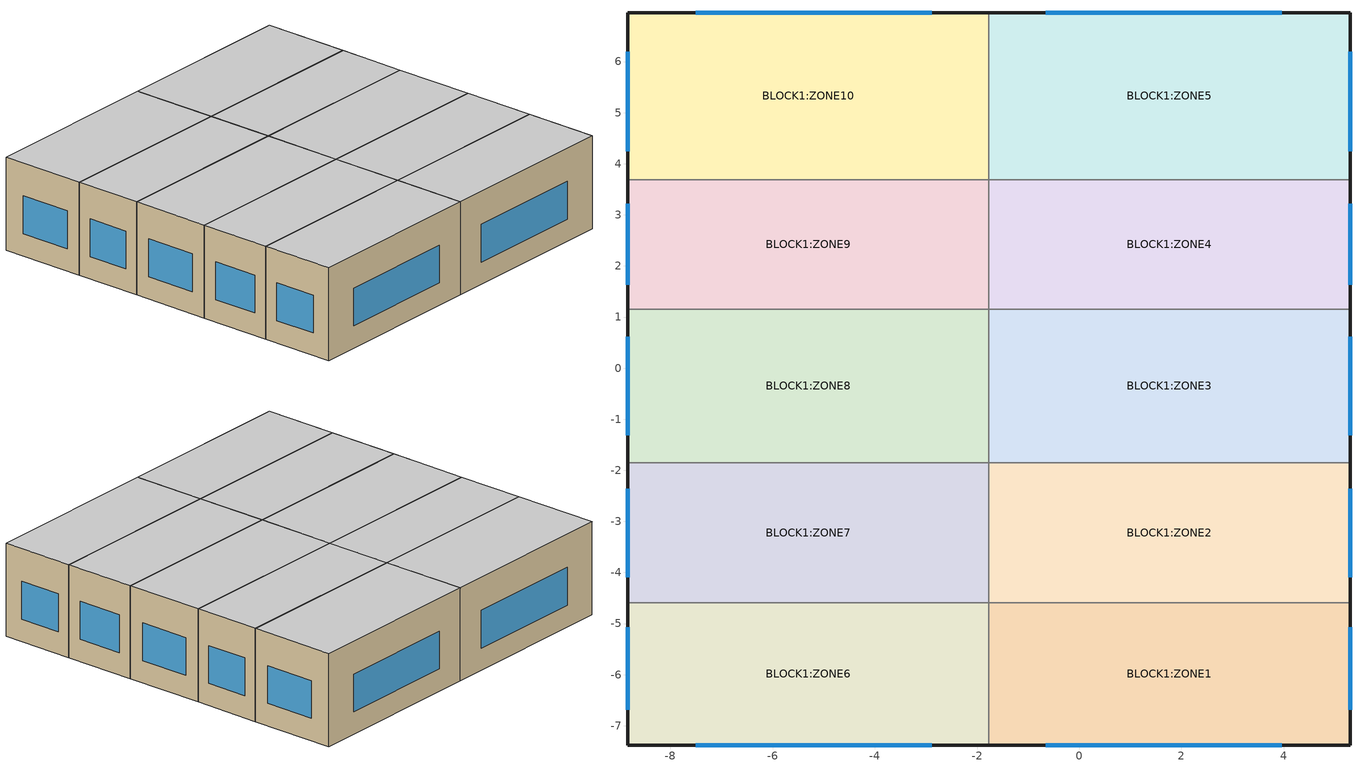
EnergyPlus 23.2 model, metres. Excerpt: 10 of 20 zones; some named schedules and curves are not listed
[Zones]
BLOCK1:ZONE6
 floor ground (Project ground floor): -1.77,-7.38 -8.84,-7.38 -8.84,-4.59 -1.77,-4.59 z0
 wall outside (Project wall): -8.84,-4.59 -8.84,-7.38 -1.77,-7.38 z0:3.5
 wall to BLOCK1:ZONE1 (Project partition): -1.77,-7.38 -1.77,-4.59 z0:3.5
 wall to BLOCK1:ZONE7 (Project partition): -1.77,-4.59 -8.84,-4.59 z0:3.5
 window (Project external glazing - 1001): -8.84,-5.07 -8.84,-6.69 / -7.5,-7.38 -2.89,-7.38 z0.84:2.26
 ceiling to BLOCK2:ZONE6 (Project internal floor_Reversed): -8.84,-7.38 -1.77,-7.38 -1.77,-4.59 -8.84,-4.59 z3.5
BLOCK1:ZONE1
 floor ground (Project ground floor): 5.3,-7.38 -1.77,-7.38 -1.77,-4.59 5.3,-4.59 z0
 wall outside (Project wall): -1.77,-7.38 5.3,-7.38 5.3,-4.59 z0:3.5
 wall to BLOCK1:ZONE2 (Project partition): 5.3,-4.59 -1.77,-4.59 z0:3.5
 window (Project external glazing - 1001): 5.3,-6.69 5.3,-5.07 / -0.65,-7.38 3.96,-7.38 z0.84:2.26
 ceiling to BLOCK2:ZONE1 (Project internal floor_Reversed): -1.77,-7.38 5.3,-7.38 5.3,-4.59 -1.77,-4.59 z3.5
BLOCK1:ZONE7
 floor ground (Project ground floor): -1.77,-4.59 -8.84,-4.59 -8.84,-1.86 -1.77,-1.86 z0
 wall outside (Project wall): -8.84,-1.86 -8.84,-4.59 z0:3.5
 wall to BLOCK1:ZONE2 (Project partition): -1.77,-4.59 -1.77,-1.86 z0:3.5
 wall to BLOCK1:ZONE8 (Project partition): -1.77,-1.86 -8.84,-1.86 z0:3.5
 window (Project external glazing - 1001): -8.84,-2.36 -8.84,-4.09 z0.84:2.26
 ceiling to BLOCK2:ZONE7 (Project internal floor_Reversed): -8.84,-4.59 -1.77,-4.59 -1.77,-1.86 -8.84,-1.86 z3.5
BLOCK1:ZONE2
 floor ground (Project ground floor): 5.3,-4.59 -1.77,-4.59 -1.77,-1.86 5.3,-1.86 z0
 wall outside (Project wall): 5.3,-4.59 5.3,-1.86 z0:3.5
 wall to BLOCK1:ZONE3 (Project partition): 5.3,-1.86 -1.77,-1.86 z0:3.5
 window (Project external glazing - 1001): 5.3,-4.09 5.3,-2.36 z0.84:2.26
 ceiling to BLOCK2:ZONE2 (Project internal floor_Reversed): -1.77,-4.59 5.3,-4.59 5.3,-1.86 -1.77,-1.86 z3.5
BLOCK1:ZONE8
 floor ground (Project ground floor): -1.77,-1.86 -8.84,-1.86 -8.84,1.16 -1.77,1.16 z0
 wall outside (Project wall): -8.84,1.16 -8.84,-1.86 z0:3.5
 wall to BLOCK1:ZONE3 (Project partition): -1.77,-1.86 -1.77,1.16 z0:3.5
 wall to BLOCK1:ZONE9 (Project partition): -1.77,1.16 -8.84,1.16 z0:3.5
 window (Project external glazing - 1001): -8.84,0.61 -8.84,-1.31 z0.84:2.26
 ceiling to BLOCK2:ZONE8 (Project internal floor_Reversed): -8.84,-1.86 -1.77,-1.86 -1.77,1.16 -8.84,1.16 z3.5
BLOCK1:ZONE3
 floor ground (Project ground floor): 5.3,-1.86 -1.77,-1.86 -1.77,1.16 5.3,1.16 z0
 wall outside (Project wall): 5.3,-1.86 5.3,1.16 z0:3.5
 wall to BLOCK1:ZONE4 (Project partition): 5.3,1.16 -1.77,1.16 z0:3.5
 window (Project external glazing - 1001): 5.3,-1.31 5.3,0.61 z0.84:2.26
 ceiling to BLOCK2:ZONE3 (Project internal floor_Reversed): -1.77,-1.86 5.3,-1.86 5.3,1.16 -1.77,1.16 z3.5
BLOCK1:ZONE9
 floor ground (Project ground floor): -1.77,1.16 -8.84,1.16 -8.84,3.69 -1.77,3.69 z0
 wall outside (Project wall): -8.84,3.69 -8.84,1.16 z0:3.5
 wall to BLOCK1:ZONE4 (Project partition): -1.77,1.16 -1.77,3.69 z0:3.5
 wall to BLOCK1:ZONE10 (Project partition): -1.77,3.69 -8.84,3.69 z0:3.5
 window (Project external glazing - 1001): -8.84,3.22 -8.84,1.63 z0.84:2.26
 ceiling to BLOCK2:ZONE9 (Project internal floor_Reversed): -8.84,1.16 -1.77,1.16 -1.77,3.69 -8.84,3.69 z3.5
BLOCK1:ZONE4
 floor ground (Project ground floor): 5.3,1.16 -1.77,1.16 -1.77,3.69 5.3,3.69 z0
 wall outside (Project wall): 5.3,1.16 5.3,3.69 z0:3.5
 wall to BLOCK1:ZONE5 (Project partition): 5.3,3.69 -1.77,3.69 z0:3.5
 window (Project external glazing - 1001): 5.3,1.63 5.3,3.22 z0.84:2.26
 ceiling to BLOCK2:ZONE4 (Project internal floor_Reversed): -1.77,1.16 5.3,1.16 5.3,3.69 -1.77,3.69 z3.5
BLOCK1:ZONE10
 floor ground (Project ground floor): -1.77,3.69 -8.84,3.69 -8.84,6.96 -1.77,6.96 z0
 wall outside (Project wall): -1.77,6.96 -8.84,6.96 -8.84,3.69 z0:3.5
 wall to BLOCK1:ZONE5 (Project partition): -1.77,3.69 -1.77,6.96 z0:3.5
 window (Project external glazing - 1001): -2.89,6.96 -7.5,6.96 / -8.84,6.19 -8.84,4.24 z0.84:2.26
 ceiling to BLOCK2:ZONE10 (Project internal floor_Reversed): -8.84,3.69 -1.77,3.69 -1.77,6.96 -8.84,6.96 z3.5
BLOCK1:ZONE5
 floor ground (Project ground floor): 5.3,3.69 -1.77,3.69 -1.77,6.96 5.3,6.96 z0
 wall outside (Project wall): 5.3,3.69 5.3,6.96 -1.77,6.96 z0:3.5
 window (Project external glazing - 1001): 5.3,4.24 5.3,6.19 / 3.96,6.96 -0.65,6.96 z0.84:2.26
 ceiling to BLOCK2:ZONE5 (Project internal floor_Reversed): -1.77,3.69 5.3,3.69 5.3,6.96 -1.77,6.96 z3.5
[Building]
Building 1: North Axis=0; Terrain=Suburbs; Loads Convergence Tolerance Value=0.04; Temperature Convergence Tolerance Value=0.4; Solar Distribution=FullExterior; Maximum Number of Warmup Days=25; Minimum Number of Warmup Days=6
[Site:Location]
Untitled (01-01:31-12)  (01-01:31-12): Latitude=40.45; Longitude=-3.55; Time Zone=1; Elevation=582
[SizingPeriod:DesignDay] Day of Month=15; Day Type=SummerDesignDay; Humidity Condition Type=WetBulb; Barometric Pressure=94525.9; Wind Speed=0; Wind Direction=0; Rain Indicator=No; Snow Indicator=No; Daylight Saving Time Indicator=Yes; Solar Model Indicator=ASHRAEClearSky; Sky Clearness=0.98
Name | Month | Maximum DryBulb Temperature | Daily DryBulb Temperature Range | Wetbulb or DewPoint at Maximum DryBulb
Summer Design Day in Untitled (01-01:31-12) Jun | 6 | 36.6 | 17.7 | 18.2
Summer Design Day in Untitled (01-01:31-12) Jul | 7 | 38.2 | 17.5 | 20.3
Summer Design Day in Untitled (01-01:31-12) Aug | 8 | 38 | 17.4 | 19.9
Summer Design Day in Untitled (01-01:31-12) Sep | 9 | 34.9 | 16.8 | 19.3
[Site:GroundTemperature:BuildingSurface]
18, 18, 18, 18, 18, 18, 18, 18, 18, 18, 18, 18
[Site:GroundTemperature:FCfactorMethod]
January Ground Temperature=6.09; February Ground Temperature=5.28; March Ground Temperature=6.71; April Ground Temperature=8.95; May Ground Temperature=14.81; June Ground Temperature=19.34; July Ground Temperature=22.39; August Ground Temperature=23.32; September Ground Temperature=21.74; October Ground Temperature=18.22; November Ground Temperature=13.53; December Ground Temperature=9.18
[Site:GroundTemperature:Shallow]
14, 14, 14, 14, 14, 14, 14, 14, 14, 14, 14, 14
[Site:GroundTemperature:Deep]
14, 14, 14, 14, 14, 14, 14, 14, 14, 14, 14, 14
[Site:GroundReflectance]
0.2, 0.2, 0.2, 0.2, 0.2, 0.2, 0.2, 0.2, 0.2, 0.2, 0.2, 0.2
[Site:GroundReflectance:SnowModifier]
2, 2
[Site:Precipitation]
Precipitation Model Type=ScheduleAndDesignLevel; Design Level for Total Annual Precipitation=0.75; Precipitation Rates Schedule=Site Precipitation Schedule; Average Total Annual Precipitation=0.75
[Material] Roughness=Rough; Thermal Absorptance=0.9
Name | Thickness | Conductivity | Density | Specific Heat | Solar Absorptance | Visible Absorptance
Urea Formaldehyde Foam_.1327 | 0.1327 | 0.04 | 10 | 1400 | 0.6 | 0.6
Cast Concrete_.1 | 0.1 | 1.13 | 2000 | 1000 | 0.6 | 0.6
Floor/Roof Screed_.07 | 0.07 | 0.41 | 1200 | 840 | 0.73 | 0.73
Timber Flooring_.03 | 0.03 | 0.14 | 650 | 1200 | 0.78 | 0.78
Cast Concrete (Dense)_.1 | 0.1 | 1.4 | 2100 | 840 | 0.6 | 0.6
Gypsum Plasterboard_.025 | 0.025 | 0.25 | 900 | 1000 | 0.5 | 0.5
Brickwork Outer_.1 | 0.1 | 0.84 | 1700 | 800 | 0.7 | 0.7
XPS Extruded Polystyrene  - CO2 Blowing_.0795 | 0.0795 | 0.034 | 35 | 1400 | 0.6 | 0.6
Concrete Block (Medium)_.1 | 0.1 | 0.51 | 1400 | 1000 | 0.6 | 0.6
Gypsum Plastering_.013 | 0.013 | 0.4 | 1000 | 1000 | 0.5 | 0.5
[Material:NoMass]
5_RVAL_2: Roughness=Rough; Thermal Resistance=0.15; Thermal Absorptance=0.9; Solar Absorptance=0.7; Visible Absorptance=0.7
[WindowMaterial:Glazing] Optical Data Type=SpectralAverage; Thickness=0.003; Infrared Transmittance at Normal Incidence=0; Front Side Infrared Hemispherical Emissivity=0.84; Conductivity=0.9; Dirt Correction Factor for Solar and Visible Transmittance=1
Name | Solar Transmittance at Normal Incidence | Front Side Solar Reflectance at Normal Incidence | Back Side Solar Reflectance at Normal Incidence | Visible Transmittance at Normal Incidence | Front Side Visible Reflectance at Normal Incidence | Back Side Visible Reflectance at Normal Incidence | Back Side Infrared Hemispherical Emissivity
2 | 0.837 | 0.075 | 0.075 | 0.898 | 0.081 | 0.081 | 0.84
38 | 0.74 | 0.09 | 0.1 | 0.82 | 0.11 | 0.12 | 0.2
[WindowMaterial:Gas]
1002: Gas Type=Air; Thickness=0.013
[Construction]
Project ground floor: Urea Formaldehyde Foam_.1327, Cast Concrete_.1, Floor/Roof Screed_.07, Timber Flooring_.03
Project internal floor_Reversed: Cast Concrete (Dense)_.1
Project partition: Gypsum Plasterboard_.025, 5_RVAL_2, Gypsum Plasterboard_.025
Project wall: Brickwork Outer_.1, XPS Extruded Polystyrene  - CO2 Blowing_.0795, Concrete Block (Medium)_.1, Gypsum Plastering_.013
Project external glazing - 1001: 38, 1002, 2
[RoofIrrigation]
Irrigation Model Type=Schedule; Irrigation Rate Schedule=Roof Irrigation Schedule
[Zone] Type=1; Multiplier=1; Zone Inside Convection Algorithm=TARP; Part of Total Floor Area=Yes
Name | Volume | Floor Area
BLOCK1:ZONE6; BLOCK1:ZONE1 | 56.8618 | 16.2462
BLOCK1:ZONE7; BLOCK1:ZONE2 | 60.6335 | 17.3238
BLOCK1:ZONE8; BLOCK1:ZONE3 | 67.1721 | 19.192
BLOCK1:ZONE9; BLOCK1:ZONE4 | 55.9519 | 15.9863
BLOCK1:ZONE10; BLOCK1:ZONE5 | 67.9852 | 19.4243
[PEOPLE] Number of People Schedule=Office_OpenOff_Occ; Number of People Calculation Method=People/Area; People per Floor Area=0.111; Fraction Radiant=0.3; Sensible Heat Fraction=AutoCalculate; Carbon Dioxide Generation Rate=3.82e-08; Enable ASHRAE 55 Comfort Warnings=No; Mean Radiant Temperature Calculation Type=ZoneAveraged; Work Efficiency Schedule=Work efficiency; Clothing Insulation Calculation Method=ClothingInsulationSchedule; Air Velocity Schedule=Default Air Velocity for Comfort Calculations; Thermal Comfort Model 1 Type=AdaptiveASH55; Thermal Comfort Model 2 Type=AdaptiveCEN15251; Cold Stress Temperature Threshold=15.56; Heat Stress Temperature Threshold=30
Name | Zone or ZoneList or Space or SpaceList | Activity Level Schedule | Clothing Insulation Schedule
People BLOCK1:ZONE6 | BLOCK1:ZONE6 | Activity Schedule 363 | Clothing Schedule 363
People BLOCK1:ZONE1 | BLOCK1:ZONE1 | Activity Schedule 370 | Clothing Schedule 370
People BLOCK1:ZONE7 | BLOCK1:ZONE7 | Activity Schedule 377 | Clothing Schedule 377
People BLOCK1:ZONE2 | BLOCK1:ZONE2 | Activity Schedule 384 | Clothing Schedule 384
People BLOCK1:ZONE8 | BLOCK1:ZONE8 | Activity Schedule 391 | Clothing Schedule 391
People BLOCK1:ZONE3 | BLOCK1:ZONE3 | Activity Schedule 398 | Clothing Schedule 398
People BLOCK1:ZONE9 | BLOCK1:ZONE9 | Activity Schedule 405 | Clothing Schedule 405
People BLOCK1:ZONE4 | BLOCK1:ZONE4 | Activity Schedule 412 | Clothing Schedule 412
People BLOCK1:ZONE10 | BLOCK1:ZONE10 | Activity Schedule 419 | Clothing Schedule 419
People BLOCK1:ZONE5 | BLOCK1:ZONE5 | Activity Schedule 426 | Clothing Schedule 426
[Lights] Schedule=Office_OpenOff_Light; Design Level Calculation Method=Watts/Area; Watts per Zone Floor Area=15; Return Air Fraction=0; Fraction Radiant=0.42; Fraction Visible=0.18; Fraction Replaceable=1
Name | Zone or ZoneList or Space or SpaceList | EndUse Subcategory
BLOCK1:ZONE6 General lighting | BLOCK1:ZONE6 | ELECTRIC EQUIPMENT#BLOCK1:ZONE6#GeneralLights
BLOCK1:ZONE1 General lighting | BLOCK1:ZONE1 | ELECTRIC EQUIPMENT#BLOCK1:ZONE1#GeneralLights
BLOCK1:ZONE7 General lighting | BLOCK1:ZONE7 | ELECTRIC EQUIPMENT#BLOCK1:ZONE7#GeneralLights
BLOCK1:ZONE2 General lighting | BLOCK1:ZONE2 | ELECTRIC EQUIPMENT#BLOCK1:ZONE2#GeneralLights
BLOCK1:ZONE8 General lighting | BLOCK1:ZONE8 | ELECTRIC EQUIPMENT#BLOCK1:ZONE8#GeneralLights
BLOCK1:ZONE3 General lighting | BLOCK1:ZONE3 | ELECTRIC EQUIPMENT#BLOCK1:ZONE3#GeneralLights
BLOCK1:ZONE9 General lighting | BLOCK1:ZONE9 | ELECTRIC EQUIPMENT#BLOCK1:ZONE9#GeneralLights
BLOCK1:ZONE4 General lighting | BLOCK1:ZONE4 | ELECTRIC EQUIPMENT#BLOCK1:ZONE4#GeneralLights
BLOCK1:ZONE10 General lighting | BLOCK1:ZONE10 | ELECTRIC EQUIPMENT#BLOCK1:ZONE10#GeneralLights
BLOCK1:ZONE5 General lighting | BLOCK1:ZONE5 | ELECTRIC EQUIPMENT#BLOCK1:ZONE5#GeneralLights
[OtherEquipment] Fuel Type=Electricity; Schedule=Office_OpenOff_Equip; Design Level Calculation Method=Watts/Area; Power per Zone Floor Area=11.77; Fraction Latent=0; Fraction Radiant=0.2; Fraction Lost=0; Carbon Dioxide Generation Rate=0; EndUse Subcategory=General
Name | Zone or ZoneList or Space or SpaceList
BLOCK1:ZONE6 Equipment gain | BLOCK1:ZONE6
BLOCK1:ZONE1 Equipment gain | BLOCK1:ZONE1
BLOCK1:ZONE7 Equipment gain | BLOCK1:ZONE7
BLOCK1:ZONE2 Equipment gain | BLOCK1:ZONE2
BLOCK1:ZONE8 Equipment gain | BLOCK1:ZONE8
BLOCK1:ZONE3 Equipment gain | BLOCK1:ZONE3
BLOCK1:ZONE9 Equipment gain | BLOCK1:ZONE9
BLOCK1:ZONE4 Equipment gain | BLOCK1:ZONE4
BLOCK1:ZONE10 Equipment gain | BLOCK1:ZONE10
BLOCK1:ZONE5 Equipment gain | BLOCK1:ZONE5
[DESIGNSPECIFICATION:OUTDOORAIR] Outdoor Air Method=Flow/Person; Outdoor Air Flow per Person=0.00944; Outdoor Air Flow per Zone Floor Area=0; Outdoor Air Flow per Zone=0; Outdoor Air Flow Air Changes per Hour=0; Outdoor Air Schedule=On 24/7
BLOCK1:ZONE6 Design Specification Outdoor Air Object; BLOCK1:ZONE1 Design Specification Outdoor Air Object; BLOCK1:ZONE1 Design Specification Outdoor Air Object; BLOCK1:ZONE7 Design Specification Outdoor Air Object; BLOCK1:ZONE2 Design Specification Outdoor Air Object; BLOCK1:ZONE8 Design Specification Outdoor Air Object; BLOCK1:ZONE3 Design Specification Outdoor Air Object; BLOCK1:ZONE9 Design Specification Outdoor Air Object; BLOCK1:ZONE4 Design Specification Outdoor Air Object; BLOCK1:ZONE10 Design Specification Outdoor Air Object; BLOCK1:ZONE5 Design Specification Outdoor Air Object
[DESIGNSPECIFICATION:ZONEAIRDISTRIBUTION] Zone Air Distribution Effectiveness in Cooling Mode=1; Zone Air Distribution Effectiveness in Heating Mode=1; Zone Secondary Recirculation Fraction=0; Minimum Zone Ventilation Efficiency=0
BLOCK1:ZONE6 Design Specification Zone Air Distribution Object; BLOCK1:ZONE1 Design Specification Zone Air Distribution Object; BLOCK1:ZONE1 Design Specification Zone Air Distribution Object; BLOCK1:ZONE7 Design Specification Zone Air Distribution Object; BLOCK1:ZONE2 Design Specification Zone Air Distribution Object; BLOCK1:ZONE8 Design Specification Zone Air Distribution Object; BLOCK1:ZONE3 Design Specification Zone Air Distribution Object; BLOCK1:ZONE9 Design Specification Zone Air Distribution Object; BLOCK1:ZONE4 Design Specification Zone Air Distribution Object; BLOCK1:ZONE10 Design Specification Zone Air Distribution Object; BLOCK1:ZONE5 Design Specification Zone Air Distribution Object
[SIZING:ZONE] Zone Cooling Design Supply Air Temperature Input Method=TemperatureDifference; Zone Cooling Design Supply Air Temperature=14; Zone Cooling Design Supply Air Temperature Difference=5; Zone Heating Design Supply Air Temperature Input Method=TemperatureDifference; Zone Heating Design Supply Air Temperature=50; Zone Heating Design Supply Air Temperature Difference=5; Zone Cooling Design Supply Air Humidity Ratio=0.009; Zone Heating Design Supply Air Humidity Ratio=0.004; Zone Heating Sizing Factor=1.25; Zone Cooling Sizing Factor=1.15; Cooling Design Air Flow Method=DesignDay; Cooling Design Air Flow Rate=0; Cooling Minimum Air Flow per Zone Floor Area=0.00076; Cooling Minimum Air Flow=0; Cooling Minimum Air Flow Fraction=0; Heating Design Air Flow Method=DesignDay; Heating Design Air Flow Rate=0; Heating Maximum Air Flow per Zone Floor Area=0.00203; Heating Maximum Air Flow=0.14158; Heating Maximum Air Flow Fraction=0.3; Account for Dedicated Outdoor Air System=Yes; Dedicated Outdoor Air System Control Strategy=NeutralSupplyAir; Dedicated Outdoor Air Low Setpoint Temperature for Design=autosize; Dedicated Outdoor Air High Setpoint Temperature for Design=autosize; Zone Load Sizing Method=Sensible Load Only No Latent Load; Zone Latent Cooling Design Supply Air Humidity Ratio Input Method=HumidityRatioDifference; Zone Cooling Design Supply Air Humidity Ratio Difference=0.005; Zone Latent Heating Design Supply Air Humidity Ratio Input Method=HumidityRatioDifference; Zone Humidification Design Supply Air Humidity Ratio Difference=0.005
Name | Design Specification Outdoor Air Object | Design Specification Zone Air Distribution Object
BLOCK1:ZONE6 | BLOCK1:ZONE6 Design Specification Outdoor Air Object | BLOCK1:ZONE6 Design Specification Zone Air Distribution Object
BLOCK1:ZONE1; BLOCK1:ZONE1 | BLOCK1:ZONE1 Design Specification Outdoor Air Object | BLOCK1:ZONE1 Design Specification Zone Air Distribution Object
BLOCK1:ZONE7 | BLOCK1:ZONE7 Design Specification Outdoor Air Object | BLOCK1:ZONE7 Design Specification Zone Air Distribution Object
BLOCK1:ZONE2 | BLOCK1:ZONE2 Design Specification Outdoor Air Object | BLOCK1:ZONE2 Design Specification Zone Air Distribution Object
BLOCK1:ZONE8 | BLOCK1:ZONE8 Design Specification Outdoor Air Object | BLOCK1:ZONE8 Design Specification Zone Air Distribution Object
BLOCK1:ZONE3 | BLOCK1:ZONE3 Design Specification Outdoor Air Object | BLOCK1:ZONE3 Design Specification Zone Air Distribution Object
BLOCK1:ZONE9 | BLOCK1:ZONE9 Design Specification Outdoor Air Object | BLOCK1:ZONE9 Design Specification Zone Air Distribution Object
BLOCK1:ZONE4 | BLOCK1:ZONE4 Design Specification Outdoor Air Object | BLOCK1:ZONE4 Design Specification Zone Air Distribution Object
BLOCK1:ZONE10 | BLOCK1:ZONE10 Design Specification Outdoor Air Object | BLOCK1:ZONE10 Design Specification Zone Air Distribution Object
BLOCK1:ZONE5 | BLOCK1:ZONE5 Design Specification Outdoor Air Object | BLOCK1:ZONE5 Design Specification Zone Air Distribution Object
[ZONECONTROL:THERMOSTAT] Control Type Schedule=Control type schedule: Always 4; Temperature Difference Between Cutout And Setpoint=0
Name | Zone or ZoneList | Control 1
BLOCK1:ZONE6 Thermostat | BLOCK1:ZONE6 | BLOCK1:ZONE6 Dual SP
BLOCK1:ZONE1 Thermostat; BLOCK1:ZONE1 Thermostat | BLOCK1:ZONE1 | BLOCK1:ZONE1 Dual SP
BLOCK1:ZONE7 Thermostat | BLOCK1:ZONE7 | BLOCK1:ZONE7 Dual SP
BLOCK1:ZONE2 Thermostat | BLOCK1:ZONE2 | BLOCK1:ZONE2 Dual SP
BLOCK1:ZONE8 Thermostat | BLOCK1:ZONE8 | BLOCK1:ZONE8 Dual SP
BLOCK1:ZONE3 Thermostat | BLOCK1:ZONE3 | BLOCK1:ZONE3 Dual SP
BLOCK1:ZONE9 Thermostat | BLOCK1:ZONE9 | BLOCK1:ZONE9 Dual SP
BLOCK1:ZONE4 Thermostat | BLOCK1:ZONE4 | BLOCK1:ZONE4 Dual SP
BLOCK1:ZONE10 Thermostat | BLOCK1:ZONE10 | BLOCK1:ZONE10 Dual SP
BLOCK1:ZONE5 Thermostat | BLOCK1:ZONE5 | BLOCK1:ZONE5 Dual SP
[ZoneControl:Thermostat:OperativeTemperature] Radiative Fraction Input Mode=Scheduled; Radiative Fraction Schedule=TypOperativeTempControlSch
Name | Thermostat
 | BLOCK1:ZONE6 Thermostat
 | BLOCK1:ZONE1 Thermostat
 | BLOCK1:ZONE7 Thermostat
 | BLOCK1:ZONE2 Thermostat
 | BLOCK1:ZONE8 Thermostat
 | BLOCK1:ZONE3 Thermostat
 | BLOCK1:ZONE9 Thermostat
 | BLOCK1:ZONE4 Thermostat
 | BLOCK1:ZONE10 Thermostat
 | BLOCK1:ZONE5 Thermostat
 | BLOCK2:ZONE6 Thermostat
 | BLOCK2:ZONE1 Thermostat
 | BLOCK2:ZONE7 Thermostat
 | BLOCK2:ZONE2 Thermostat
 | BLOCK2:ZONE8 Thermostat
 | BLOCK2:ZONE3 Thermostat
 | BLOCK2:ZONE9 Thermostat
 | BLOCK2:ZONE4 Thermostat
 | BLOCK2:ZONE10 Thermostat
 | BLOCK2:ZONE5 Thermostat
[THERMOSTATSETPOINT:DUALSETPOINT]
Name | Heating Setpoint Temperature Schedule | Cooling Setpoint Temperature Schedule
BLOCK1:ZONE6 Dual SP | AHST_Sch_BLOCK1_ZONE6 | ACST_Sch_BLOCK1_ZONE6
BLOCK1:ZONE1 Dual SP; BLOCK1:ZONE1 Dual SP | AHST_Sch_BLOCK1_ZONE1 | ACST_Sch_BLOCK1_ZONE1
BLOCK1:ZONE7 Dual SP | AHST_Sch_BLOCK1_ZONE7 | ACST_Sch_BLOCK1_ZONE7
BLOCK1:ZONE2 Dual SP | AHST_Sch_BLOCK1_ZONE2 | ACST_Sch_BLOCK1_ZONE2
BLOCK1:ZONE8 Dual SP | AHST_Sch_BLOCK1_ZONE8 | ACST_Sch_BLOCK1_ZONE8
BLOCK1:ZONE3 Dual SP | AHST_Sch_BLOCK1_ZONE3 | ACST_Sch_BLOCK1_ZONE3
BLOCK1:ZONE9 Dual SP | AHST_Sch_BLOCK1_ZONE9 | ACST_Sch_BLOCK1_ZONE9
BLOCK1:ZONE4 Dual SP | AHST_Sch_BLOCK1_ZONE4 | ACST_Sch_BLOCK1_ZONE4
BLOCK1:ZONE10 Dual SP | AHST_Sch_BLOCK1_ZONE10 | ACST_Sch_BLOCK1_ZONE10
BLOCK1:ZONE5 Dual SP | AHST_Sch_BLOCK1_ZONE5 | ACST_Sch_BLOCK1_ZONE5
[ZoneHVAC:IdealLoadsAirSystem] Maximum Heating Supply Air Temperature=35; Minimum Cooling Supply Air Temperature=12; Maximum Heating Supply Air Humidity Ratio=0.0156; Minimum Cooling Supply Air Humidity Ratio=0.0077; Heating Limit=LimitCapacity; Maximum Heating Air Flow Rate=Autosize; Maximum Sensible Heating Capacity=Autosize; Cooling Limit=LimitFlowRateAndCapacity; Maximum Cooling Air Flow Rate=Autosize; Maximum Total Cooling Capacity=Autosize; Heating Availability Schedule=On; Cooling Availability Schedule=On; Dehumidification Control Type=None; Humidification Control Type=None; Outdoor Air Economizer Type=NoEconomizer; Heat Recovery Type=None
Name | Design Specification Outdoor Air Object
BLOCK1:ZONE6 Ideal Loads Air | BLOCK1:ZONE6
BLOCK1:ZONE1 Ideal Loads Air | BLOCK1:ZONE1
BLOCK1:ZONE7 Ideal Loads Air | BLOCK1:ZONE7
BLOCK1:ZONE2 Ideal Loads Air | BLOCK1:ZONE2
BLOCK1:ZONE8 Ideal Loads Air | BLOCK1:ZONE8
BLOCK1:ZONE3 Ideal Loads Air | BLOCK1:ZONE3
BLOCK1:ZONE9 Ideal Loads Air | BLOCK1:ZONE9
BLOCK1:ZONE4 Ideal Loads Air | BLOCK1:ZONE4
BLOCK1:ZONE10 Ideal Loads Air | BLOCK1:ZONE10
BLOCK1:ZONE5 Ideal Loads Air | BLOCK1:ZONE5
[ZONEHVAC:TERMINALUNIT:VARIABLEREFRIGERANTFLOW] Terminal Unit Availability Schedule=On 24/7; Cooling Supply Air Flow Rate=autosize; No Cooling Supply Air Flow Rate=autosize; Heating Supply Air Flow Rate=autosize; No Heating Supply Air Flow Rate=autosize; Cooling Outdoor Air Flow Rate=0; Heating Outdoor Air Flow Rate=0; No Load Outdoor Air Flow Rate=0; Supply Air Fan Operating Mode Schedule=On 24/7; Supply Air Fan Placement=DrawThrough; Zone Terminal Unit On Parasitic Electric Energy Use=30; Zone Terminal Unit Off Parasitic Electric Energy Use=20; Maximum Supply Air Temperature from Supplemental Heater=autosize; Maximum Outdoor DryBulb Temperature for Supplemental Heater Operation=21
Name | Supply Air Fan Object | Cooling Coil Object | Heating Coil Object
BLOCK1:ZONE6 VRF Indoor Unit | BLOCK1:ZONE6 VRF Indoor Unit Supply Fan | BLOCK1:ZONE6 VRF Indoor Unit DX Cooling Coil | BLOCK1:ZONE6 VRF Indoor Unit DX Heating Coil
BLOCK1:ZONE1 VRF Indoor Unit; BLOCK1:ZONE1 VRF Indoor Unit | BLOCK1:ZONE1 VRF Indoor Unit Supply Fan | BLOCK1:ZONE1 VRF Indoor Unit DX Cooling Coil | BLOCK1:ZONE1 VRF Indoor Unit DX Heating Coil
BLOCK1:ZONE7 VRF Indoor Unit | BLOCK1:ZONE7 VRF Indoor Unit Supply Fan | BLOCK1:ZONE7 VRF Indoor Unit DX Cooling Coil | BLOCK1:ZONE7 VRF Indoor Unit DX Heating Coil
BLOCK1:ZONE2 VRF Indoor Unit | BLOCK1:ZONE2 VRF Indoor Unit Supply Fan | BLOCK1:ZONE2 VRF Indoor Unit DX Cooling Coil | BLOCK1:ZONE2 VRF Indoor Unit DX Heating Coil
BLOCK1:ZONE8 VRF Indoor Unit | BLOCK1:ZONE8 VRF Indoor Unit Supply Fan | BLOCK1:ZONE8 VRF Indoor Unit DX Cooling Coil | BLOCK1:ZONE8 VRF Indoor Unit DX Heating Coil
BLOCK1:ZONE3 VRF Indoor Unit | BLOCK1:ZONE3 VRF Indoor Unit Supply Fan | BLOCK1:ZONE3 VRF Indoor Unit DX Cooling Coil | BLOCK1:ZONE3 VRF Indoor Unit DX Heating Coil
BLOCK1:ZONE9 VRF Indoor Unit | BLOCK1:ZONE9 VRF Indoor Unit Supply Fan | BLOCK1:ZONE9 VRF Indoor Unit DX Cooling Coil | BLOCK1:ZONE9 VRF Indoor Unit DX Heating Coil
BLOCK1:ZONE4 VRF Indoor Unit | BLOCK1:ZONE4 VRF Indoor Unit Supply Fan | BLOCK1:ZONE4 VRF Indoor Unit DX Cooling Coil | BLOCK1:ZONE4 VRF Indoor Unit DX Heating Coil
BLOCK1:ZONE10 VRF Indoor Unit | BLOCK1:ZONE10 VRF Indoor Unit Supply Fan | BLOCK1:ZONE10 VRF Indoor Unit DX Cooling Coil | BLOCK1:ZONE10 VRF Indoor Unit DX Heating Coil
BLOCK1:ZONE5 VRF Indoor Unit | BLOCK1:ZONE5 VRF Indoor Unit Supply Fan | BLOCK1:ZONE5 VRF Indoor Unit DX Cooling Coil | BLOCK1:ZONE5 VRF Indoor Unit DX Heating Coil
BLOCK2:ZONE6 VRF Indoor Unit | BLOCK2:ZONE6 VRF Indoor Unit Supply Fan | BLOCK2:ZONE6 VRF Indoor Unit DX Cooling Coil | BLOCK2:ZONE6 VRF Indoor Unit DX Heating Coil
BLOCK2:ZONE1 VRF Indoor Unit; BLOCK2:ZONE1 VRF Indoor Unit | BLOCK2:ZONE1 VRF Indoor Unit Supply Fan | BLOCK2:ZONE1 VRF Indoor Unit DX Cooling Coil | BLOCK2:ZONE1 VRF Indoor Unit DX Heating Coil
BLOCK2:ZONE7 VRF Indoor Unit | BLOCK2:ZONE7 VRF Indoor Unit Supply Fan | BLOCK2:ZONE7 VRF Indoor Unit DX Cooling Coil | BLOCK2:ZONE7 VRF Indoor Unit DX Heating Coil
BLOCK2:ZONE2 VRF Indoor Unit | BLOCK2:ZONE2 VRF Indoor Unit Supply Fan | BLOCK2:ZONE2 VRF Indoor Unit DX Cooling Coil | BLOCK2:ZONE2 VRF Indoor Unit DX Heating Coil
BLOCK2:ZONE8 VRF Indoor Unit | BLOCK2:ZONE8 VRF Indoor Unit Supply Fan | BLOCK2:ZONE8 VRF Indoor Unit DX Cooling Coil | BLOCK2:ZONE8 VRF Indoor Unit DX Heating Coil
BLOCK2:ZONE3 VRF Indoor Unit | BLOCK2:ZONE3 VRF Indoor Unit Supply Fan | BLOCK2:ZONE3 VRF Indoor Unit DX Cooling Coil | BLOCK2:ZONE3 VRF Indoor Unit DX Heating Coil
BLOCK2:ZONE9 VRF Indoor Unit | BLOCK2:ZONE9 VRF Indoor Unit Supply Fan | BLOCK2:ZONE9 VRF Indoor Unit DX Cooling Coil | BLOCK2:ZONE9 VRF Indoor Unit DX Heating Coil
BLOCK2:ZONE4 VRF Indoor Unit | BLOCK2:ZONE4 VRF Indoor Unit Supply Fan | BLOCK2:ZONE4 VRF Indoor Unit DX Cooling Coil | BLOCK2:ZONE4 VRF Indoor Unit DX Heating Coil
BLOCK2:ZONE10 VRF Indoor Unit | BLOCK2:ZONE10 VRF Indoor Unit Supply Fan | BLOCK2:ZONE10 VRF Indoor Unit DX Cooling Coil | BLOCK2:ZONE10 VRF Indoor Unit DX Heating Coil
BLOCK2:ZONE5 VRF Indoor Unit | BLOCK2:ZONE5 VRF Indoor Unit Supply Fan | BLOCK2:ZONE5 VRF Indoor Unit DX Cooling Coil | BLOCK2:ZONE5 VRF Indoor Unit DX Heating Coil
[Zone equipment]
BLOCK1:ZONE6: BLOCK1:ZONE6 VRF Indoor Unit
BLOCK1:ZONE1; BLOCK1:ZONE1: BLOCK1:ZONE1 VRF Indoor Unit
BLOCK1:ZONE7: BLOCK1:ZONE7 VRF Indoor Unit
BLOCK1:ZONE2: BLOCK1:ZONE2 VRF Indoor Unit
BLOCK1:ZONE8: BLOCK1:ZONE8 VRF Indoor Unit
BLOCK1:ZONE3: BLOCK1:ZONE3 VRF Indoor Unit
BLOCK1:ZONE9: BLOCK1:ZONE9 VRF Indoor Unit
BLOCK1:ZONE4: BLOCK1:ZONE4 VRF Indoor Unit
BLOCK1:ZONE10: BLOCK1:ZONE10 VRF Indoor Unit
BLOCK1:ZONE5: BLOCK1:ZONE5 VRF Indoor Unit
[FAN:CONSTANTVOLUME] Availability Schedule=On 24/7; Fan Total Efficiency=0.7; Pressure Rise=100; Maximum Flow Rate=autosize; Motor Efficiency=0.9; Motor In Airstream Fraction=1; EndUse Subcategory=General
BLOCK1:ZONE6 VRF Indoor Unit Supply Fan; BLOCK1:ZONE1 VRF Indoor Unit Supply Fan; BLOCK1:ZONE1 VRF Indoor Unit Supply Fan; BLOCK1:ZONE7 VRF Indoor Unit Supply Fan; BLOCK1:ZONE2 VRF Indoor Unit Supply Fan; BLOCK1:ZONE8 VRF Indoor Unit Supply Fan; BLOCK1:ZONE3 VRF Indoor Unit Supply Fan; BLOCK1:ZONE9 VRF Indoor Unit Supply Fan; BLOCK1:ZONE4 VRF Indoor Unit Supply Fan; BLOCK1:ZONE10 VRF Indoor Unit Supply Fan; BLOCK1:ZONE5 VRF Indoor Unit Supply Fan; BLOCK2:ZONE6 VRF Indoor Unit Supply Fan; BLOCK2:ZONE1 VRF Indoor Unit Supply Fan; BLOCK2:ZONE1 VRF Indoor Unit Supply Fan; BLOCK2:ZONE7 VRF Indoor Unit Supply Fan; BLOCK2:ZONE2 VRF Indoor Unit Supply Fan; BLOCK2:ZONE8 VRF Indoor Unit Supply Fan; BLOCK2:ZONE3 VRF Indoor Unit Supply Fan; BLOCK2:ZONE9 VRF Indoor Unit Supply Fan; BLOCK2:ZONE4 VRF Indoor Unit Supply Fan; BLOCK2:ZONE10 VRF Indoor Unit Supply Fan; BLOCK2:ZONE5 VRF Indoor Unit Supply Fan
[COIL:COOLING:DX:VARIABLEREFRIGERANTFLOW] Availability Schedule=On 24/7; Gross Rated Total Cooling Capacity=autosize; Gross Rated Sensible Heat Ratio=autosize; Rated Air Flow Rate=autosize; Cooling Capacity Ratio Modifier Function of Temperature Curve=VRFTUCoolCapFT; Cooling Capacity Modifier Curve Function of Flow Fraction=VRFACCoolCapFFF
BLOCK1:ZONE6 VRF Indoor Unit DX Cooling Coil; BLOCK1:ZONE1 VRF Indoor Unit DX Cooling Coil; BLOCK1:ZONE1 VRF Indoor Unit DX Cooling Coil; BLOCK1:ZONE7 VRF Indoor Unit DX Cooling Coil; BLOCK1:ZONE2 VRF Indoor Unit DX Cooling Coil; BLOCK1:ZONE8 VRF Indoor Unit DX Cooling Coil; BLOCK1:ZONE3 VRF Indoor Unit DX Cooling Coil; BLOCK1:ZONE9 VRF Indoor Unit DX Cooling Coil; BLOCK1:ZONE4 VRF Indoor Unit DX Cooling Coil; BLOCK1:ZONE10 VRF Indoor Unit DX Cooling Coil; BLOCK1:ZONE5 VRF Indoor Unit DX Cooling Coil; BLOCK2:ZONE6 VRF Indoor Unit DX Cooling Coil; BLOCK2:ZONE1 VRF Indoor Unit DX Cooling Coil; BLOCK2:ZONE1 VRF Indoor Unit DX Cooling Coil; BLOCK2:ZONE7 VRF Indoor Unit DX Cooling Coil; BLOCK2:ZONE2 VRF Indoor Unit DX Cooling Coil; BLOCK2:ZONE8 VRF Indoor Unit DX Cooling Coil; BLOCK2:ZONE3 VRF Indoor Unit DX Cooling Coil; BLOCK2:ZONE9 VRF Indoor Unit DX Cooling Coil; BLOCK2:ZONE4 VRF Indoor Unit DX Cooling Coil; BLOCK2:ZONE10 VRF Indoor Unit DX Cooling Coil; BLOCK2:ZONE5 VRF Indoor Unit DX Cooling Coil
[COIL:HEATING:DX:VARIABLEREFRIGERANTFLOW] Availability Schedule=On 24/7; Gross Rated Heating Capacity=autosize; Rated Air Flow Rate=autosize; Heating Capacity Ratio Modifier Function of Temperature Curve=VRFTUHeatCapFT; Heating Capacity Modifier Function of Flow Fraction Curve=VRFACCoolCapFFF
BLOCK1:ZONE6 VRF Indoor Unit DX Heating Coil; BLOCK1:ZONE1 VRF Indoor Unit DX Heating Coil; BLOCK1:ZONE1 VRF Indoor Unit DX Heating Coil; BLOCK1:ZONE7 VRF Indoor Unit DX Heating Coil; BLOCK1:ZONE2 VRF Indoor Unit DX Heating Coil; BLOCK1:ZONE8 VRF Indoor Unit DX Heating Coil; BLOCK1:ZONE3 VRF Indoor Unit DX Heating Coil; BLOCK1:ZONE9 VRF Indoor Unit DX Heating Coil; BLOCK1:ZONE4 VRF Indoor Unit DX Heating Coil; BLOCK1:ZONE10 VRF Indoor Unit DX Heating Coil; BLOCK1:ZONE5 VRF Indoor Unit DX Heating Coil; BLOCK2:ZONE6 VRF Indoor Unit DX Heating Coil; BLOCK2:ZONE1 VRF Indoor Unit DX Heating Coil; BLOCK2:ZONE1 VRF Indoor Unit DX Heating Coil; BLOCK2:ZONE7 VRF Indoor Unit DX Heating Coil; BLOCK2:ZONE2 VRF Indoor Unit DX Heating Coil; BLOCK2:ZONE8 VRF Indoor Unit DX Heating Coil; BLOCK2:ZONE3 VRF Indoor Unit DX Heating Coil; BLOCK2:ZONE9 VRF Indoor Unit DX Heating Coil; BLOCK2:ZONE4 VRF Indoor Unit DX Heating Coil; BLOCK2:ZONE10 VRF Indoor Unit DX Heating Coil; BLOCK2:ZONE5 VRF Indoor Unit DX Heating Coil
[ENERGYMANAGEMENTSYSTEM:SENSOR]
Name | OutputVariable or OutputMeter Index Key | OutputVariable or OutputMeter
BLOCK1_ZONE6_OpT; BLOCK1_ZONE6_Wall_4_0_0_0_0_0_Win_OpT; BLOCK1_ZONE6_Wall_5_0_0_0_0_0_Win_OpT | BLOCK1:ZONE6 | Zone Operative Temperature
BLOCK1_ZONE6_WindSpeed; BLOCK1_ZONE6_Wall_4_0_0_0_0_0_Win_WindSpeed; BLOCK1_ZONE6_Wall_5_0_0_0_0_0_Win_WindSpeed | BLOCK1:ZONE6 | Zone Outdoor Air Wind Speed
BLOCK1_ZONE6_OutT; BLOCK1_ZONE6_Wall_4_0_0_0_0_0_Win_OutT; BLOCK1_ZONE6_Wall_5_0_0_0_0_0_Win_OutT | BLOCK1:ZONE6 | Zone Outdoor Air Drybulb Temperature
BLOCK1_ZONE1_OpT; BLOCK1_ZONE1_OpT; BLOCK1_ZONE1_Wall_2_0_0_0_0_0_Win_OpT; BLOCK1_ZONE1_Wall_2_0_0_0_0_0_Win_OpT; BLOCK1_ZONE1_Wall_2_0_0_0_0_0_Win_OpT; BLOCK1_ZONE1_Wall_5_0_0_0_0_0_Win_OpT; BLOCK1_ZONE1_Wall_5_0_0_0_0_0_Win_OpT; BLOCK1_ZONE1_Wall_5_0_0_0_0_0_Win_OpT | BLOCK1:ZONE1 | Zone Operative Temperature
BLOCK1_ZONE1_WindSpeed; BLOCK1_ZONE1_WindSpeed; BLOCK1_ZONE1_Wall_2_0_0_0_0_0_Win_WindSpeed; BLOCK1_ZONE1_Wall_2_0_0_0_0_0_Win_WindSpeed; BLOCK1_ZONE1_Wall_2_0_0_0_0_0_Win_WindSpeed; BLOCK1_ZONE1_Wall_5_0_0_0_0_0_Win_WindSpeed; BLOCK1_ZONE1_Wall_5_0_0_0_0_0_Win_WindSpeed; BLOCK1_ZONE1_Wall_5_0_0_0_0_0_Win_WindSpeed | BLOCK1:ZONE1 | Zone Outdoor Air Wind Speed
BLOCK1_ZONE1_OutT; BLOCK1_ZONE1_OutT; BLOCK1_ZONE1_Wall_2_0_0_0_0_0_Win_OutT; BLOCK1_ZONE1_Wall_2_0_0_0_0_0_Win_OutT; BLOCK1_ZONE1_Wall_2_0_0_0_0_0_Win_OutT; BLOCK1_ZONE1_Wall_5_0_0_0_0_0_Win_OutT; BLOCK1_ZONE1_Wall_5_0_0_0_0_0_Win_OutT; BLOCK1_ZONE1_Wall_5_0_0_0_0_0_Win_OutT | BLOCK1:ZONE1 | Zone Outdoor Air Drybulb Temperature
BLOCK1_ZONE7_OpT; BLOCK1_ZONE7_Wall_4_0_0_0_0_0_Win_OpT | BLOCK1:ZONE7 | Zone Operative Temperature
BLOCK1_ZONE7_WindSpeed; BLOCK1_ZONE7_Wall_4_0_0_0_0_0_Win_WindSpeed | BLOCK1:ZONE7 | Zone Outdoor Air Wind Speed
BLOCK1_ZONE7_OutT; BLOCK1_ZONE7_Wall_4_0_0_0_0_0_Win_OutT | BLOCK1:ZONE7 | Zone Outdoor Air Drybulb Temperature
BLOCK1_ZONE2_OpT; BLOCK1_ZONE2_Wall_2_0_0_0_0_0_Win_OpT | BLOCK1:ZONE2 | Zone Operative Temperature
BLOCK1_ZONE2_WindSpeed; BLOCK1_ZONE2_Wall_2_0_0_0_0_0_Win_WindSpeed | BLOCK1:ZONE2 | Zone Outdoor Air Wind Speed
BLOCK1_ZONE2_OutT; BLOCK1_ZONE2_Wall_2_0_0_0_0_0_Win_OutT | BLOCK1:ZONE2 | Zone Outdoor Air Drybulb Temperature
BLOCK1_ZONE8_OpT; BLOCK1_ZONE8_Wall_4_0_0_0_0_0_Win_OpT | BLOCK1:ZONE8 | Zone Operative Temperature
BLOCK1_ZONE8_WindSpeed; BLOCK1_ZONE8_Wall_4_0_0_0_0_0_Win_WindSpeed | BLOCK1:ZONE8 | Zone Outdoor Air Wind Speed
BLOCK1_ZONE8_OutT; BLOCK1_ZONE8_Wall_4_0_0_0_0_0_Win_OutT | BLOCK1:ZONE8 | Zone Outdoor Air Drybulb Temperature
BLOCK1_ZONE3_OpT; BLOCK1_ZONE3_Wall_2_0_0_0_0_0_Win_OpT | BLOCK1:ZONE3 | Zone Operative Temperature
BLOCK1_ZONE3_WindSpeed; BLOCK1_ZONE3_Wall_2_0_0_0_0_0_Win_WindSpeed | BLOCK1:ZONE3 | Zone Outdoor Air Wind Speed
BLOCK1_ZONE3_OutT; BLOCK1_ZONE3_Wall_2_0_0_0_0_0_Win_OutT | BLOCK1:ZONE3 | Zone Outdoor Air Drybulb Temperature
BLOCK1_ZONE9_OpT; BLOCK1_ZONE9_Wall_4_0_0_0_0_0_Win_OpT | BLOCK1:ZONE9 | Zone Operative Temperature
BLOCK1_ZONE9_WindSpeed; BLOCK1_ZONE9_Wall_4_0_0_0_0_0_Win_WindSpeed | BLOCK1:ZONE9 | Zone Outdoor Air Wind Speed
BLOCK1_ZONE9_OutT; BLOCK1_ZONE9_Wall_4_0_0_0_0_0_Win_OutT | BLOCK1:ZONE9 | Zone Outdoor Air Drybulb Temperature
BLOCK1_ZONE4_OpT; BLOCK1_ZONE4_Wall_2_0_0_0_0_0_Win_OpT | BLOCK1:ZONE4 | Zone Operative Temperature
BLOCK1_ZONE4_WindSpeed; BLOCK1_ZONE4_Wall_2_0_0_0_0_0_Win_WindSpeed | BLOCK1:ZONE4 | Zone Outdoor Air Wind Speed
BLOCK1_ZONE4_OutT; BLOCK1_ZONE4_Wall_2_0_0_0_0_0_Win_OutT | BLOCK1:ZONE4 | Zone Outdoor Air Drybulb Temperature
BLOCK1_ZONE10_OpT; BLOCK1_ZONE10_Wall_3_0_0_0_0_0_Win_OpT; BLOCK1_ZONE10_Wall_4_0_0_0_0_0_Win_OpT | BLOCK1:ZONE10 | Zone Operative Temperature
BLOCK1_ZONE10_WindSpeed; BLOCK1_ZONE10_Wall_3_0_0_0_0_0_Win_WindSpeed; BLOCK1_ZONE10_Wall_4_0_0_0_0_0_Win_WindSpeed | BLOCK1:ZONE10 | Zone Outdoor Air Wind Speed
BLOCK1_ZONE10_OutT; BLOCK1_ZONE10_Wall_3_0_0_0_0_0_Win_OutT; BLOCK1_ZONE10_Wall_4_0_0_0_0_0_Win_OutT | BLOCK1:ZONE10 | Zone Outdoor Air Drybulb Temperature
BLOCK1_ZONE5_OpT; BLOCK1_ZONE5_Wall_2_0_0_0_0_0_Win_OpT; BLOCK1_ZONE5_Wall_3_0_0_0_0_0_Win_OpT | BLOCK1:ZONE5 | Zone Operative Temperature
BLOCK1_ZONE5_WindSpeed; BLOCK1_ZONE5_Wall_2_0_0_0_0_0_Win_WindSpeed; BLOCK1_ZONE5_Wall_3_0_0_0_0_0_Win_WindSpeed | BLOCK1:ZONE5 | Zone Outdoor Air Wind Speed
BLOCK1_ZONE5_OutT; BLOCK1_ZONE5_Wall_2_0_0_0_0_0_Win_OutT; BLOCK1_ZONE5_Wall_3_0_0_0_0_0_Win_OutT | BLOCK1:ZONE5 | Zone Outdoor Air Drybulb Temperature
[ENERGYMANAGEMENTSYSTEM:INTERNALVARIABLE]
Name | Internal Data Index Key | Internal Data Type
ZFA_BLOCK1_ZONE6 | BLOCK1:ZONE6 | Zone Floor Area
ZAV_BLOCK1_ZONE6 | BLOCK1:ZONE6 | Zone Air Volume
ZFA_BLOCK1_ZONE1; ZFA_BLOCK1_ZONE1 | BLOCK1:ZONE1 | Zone Floor Area
ZAV_BLOCK1_ZONE1; ZAV_BLOCK1_ZONE1 | BLOCK1:ZONE1 | Zone Air Volume
ZFA_BLOCK1_ZONE7 | BLOCK1:ZONE7 | Zone Floor Area
ZAV_BLOCK1_ZONE7 | BLOCK1:ZONE7 | Zone Air Volume
ZFA_BLOCK1_ZONE2 | BLOCK1:ZONE2 | Zone Floor Area
ZAV_BLOCK1_ZONE2 | BLOCK1:ZONE2 | Zone Air Volume
ZFA_BLOCK1_ZONE8 | BLOCK1:ZONE8 | Zone Floor Area
ZAV_BLOCK1_ZONE8 | BLOCK1:ZONE8 | Zone Air Volume
ZFA_BLOCK1_ZONE3 | BLOCK1:ZONE3 | Zone Floor Area
ZAV_BLOCK1_ZONE3 | BLOCK1:ZONE3 | Zone Air Volume
ZFA_BLOCK1_ZONE9 | BLOCK1:ZONE9 | Zone Floor Area
ZAV_BLOCK1_ZONE9 | BLOCK1:ZONE9 | Zone Air Volume
ZFA_BLOCK1_ZONE4 | BLOCK1:ZONE4 | Zone Floor Area
ZAV_BLOCK1_ZONE4 | BLOCK1:ZONE4 | Zone Air Volume
ZFA_BLOCK1_ZONE10 | BLOCK1:ZONE10 | Zone Floor Area
ZAV_BLOCK1_ZONE10 | BLOCK1:ZONE10 | Zone Air Volume
ZFA_BLOCK1_ZONE5 | BLOCK1:ZONE5 | Zone Floor Area
ZAV_BLOCK1_ZONE5 | BLOCK1:ZONE5 | Zone Air Volume
[WaterUse:Equipment] Flow Rate Fraction Schedule=Office_OpenOff_Occ
Name | EndUse Subcategory | Peak Flow Rate | Target Temperature Schedule | Hot Water Supply Temperature Schedule | Cold Water Supply Temperature Schedule | Zone
DHW BLOCK1:ZONE6 | DHW BLOCK1:ZONE6 | 9.85302e-08 | DHW Supply Temperature BLOCK1:ZONE6 | DHW Supply Temperature BLOCK1:ZONE6 | DHW Mains Temperature BLOCK1:ZONE6 | BLOCK1:ZONE6
DHW BLOCK1:ZONE1 | DHW BLOCK1:ZONE1 | 9.85302e-08 | DHW Supply Temperature BLOCK1:ZONE1 | DHW Supply Temperature BLOCK1:ZONE1 | DHW Mains Temperature BLOCK1:ZONE1 | BLOCK1:ZONE1
DHW BLOCK1:ZONE7 | DHW BLOCK1:ZONE7 | 1.05066e-07 | DHW Supply Temperature BLOCK1:ZONE7 | DHW Supply Temperature BLOCK1:ZONE7 | DHW Mains Temperature BLOCK1:ZONE7 | BLOCK1:ZONE7
DHW BLOCK1:ZONE2 | DHW BLOCK1:ZONE2 | 1.05066e-07 | DHW Supply Temperature BLOCK1:ZONE2 | DHW Supply Temperature BLOCK1:ZONE2 | DHW Mains Temperature BLOCK1:ZONE2 | BLOCK1:ZONE2
DHW BLOCK1:ZONE8 | DHW BLOCK1:ZONE8 | 1.16396e-07 | DHW Supply Temperature BLOCK1:ZONE8 | DHW Supply Temperature BLOCK1:ZONE8 | DHW Mains Temperature BLOCK1:ZONE8 | BLOCK1:ZONE8
DHW BLOCK1:ZONE3 | DHW BLOCK1:ZONE3 | 1.16396e-07 | DHW Supply Temperature BLOCK1:ZONE3 | DHW Supply Temperature BLOCK1:ZONE3 | DHW Mains Temperature BLOCK1:ZONE3 | BLOCK1:ZONE3
DHW BLOCK1:ZONE9 | DHW BLOCK1:ZONE9 | 9.69539e-08 | DHW Supply Temperature BLOCK1:ZONE9 | DHW Supply Temperature BLOCK1:ZONE9 | DHW Mains Temperature BLOCK1:ZONE9 | BLOCK1:ZONE9
DHW BLOCK1:ZONE4 | DHW BLOCK1:ZONE4 | 9.69539e-08 | DHW Supply Temperature BLOCK1:ZONE4 | DHW Supply Temperature BLOCK1:ZONE4 | DHW Mains Temperature BLOCK1:ZONE4 | BLOCK1:ZONE4
DHW BLOCK1:ZONE10 | DHW BLOCK1:ZONE10 | 1.17805e-07 | DHW Supply Temperature BLOCK1:ZONE10 | DHW Supply Temperature BLOCK1:ZONE10 | DHW Mains Temperature BLOCK1:ZONE10 | BLOCK1:ZONE10
DHW BLOCK1:ZONE5 | DHW BLOCK1:ZONE5 | 1.17805e-07 | DHW Supply Temperature BLOCK1:ZONE5 | DHW Supply Temperature BLOCK1:ZONE5 | DHW Mains Temperature BLOCK1:ZONE5 | BLOCK1:ZONE5
[Schedule:Compact]
Site Precipitation Schedule; On; On 24/7: Through: 12/31, For: AllDays, Until: 24:00, 1
Work efficiency: Through: 12/31, For: AllDays, Until: 24:00, 0
Office_OpenOff_Occ: Through: 31 Dec, For: Weekdays SummerDesignDay, Until: 07:00, 0, Until: 08:00, 0.25, Until: 09:00, 0.5, Until: 12:00, 1, Until: 14:00, 0.75, Until: 17:00, 1, Until: 18:00, 0.5, Until: 19:00, 0.25, Until: 24:00, 0, For: Weekends, Until: 24:00, 0, For: Holidays, Until: 24:00, 0, For: WinterDesignDay AllOtherDays, Until: 24:00, 0
Office_OpenOff_Equip: Through: 31 Dec, For: Weekdays SummerDesignDay, Until: 07:00, 0.05394, Until: 20:00, 1, Until: 24:00, 0.05394, For: Weekends, Until: 24:00, 0.05394, For: Holidays, Until: 24:00, 0.05394, For: WinterDesignDay AllOtherDays, Until: 24:00, 0
Office_OpenOff_Light: Through: 31 Dec, For: Weekdays SummerDesignDay, Until: 07:00, 0, Until: 19:00, 1, Until: 24:00, 0, For: Weekends, Until: 24:00, 0, For: Holidays, Until: 24:00, 0, For: WinterDesignDay AllOtherDays, Until: 24:00, 0
Default Air Velocity for Comfort Calculations: Through: 12/31, For: AllDays, Until: 24:00, 0.137
Activity Schedule 363; Activity Schedule 370; Activity Schedule 377; Activity Schedule 384; Activity Schedule 391; Activity Schedule 398; Activity Schedule 405; Activity Schedule 412; Activity Schedule 419; Activity Schedule 426: Through: 12/31, For: AllDays, Until: 24:00, 110.7
Clothing Schedule 363; Clothing Schedule 370; Clothing Schedule 377; Clothing Schedule 384; Clothing Schedule 391; Clothing Schedule 398; Clothing Schedule 405; Clothing Schedule 412; Clothing Schedule 419; Clothing Schedule 426: Through: 4/1, For: AllDays, Until: 24:00, 1, Through: 9/30, For: AllDays, Until: 24:00, .5, Through: 12/31, For: AllDays, Until: 24:00, 1
DHW Supply Temperature BLOCK1:ZONE6; DHW Supply Temperature BLOCK1:ZONE1; DHW Supply Temperature BLOCK1:ZONE7; DHW Supply Temperature BLOCK1:ZONE2; DHW Supply Temperature BLOCK1:ZONE8; DHW Supply Temperature BLOCK1:ZONE3; DHW Supply Temperature BLOCK1:ZONE9; DHW Supply Temperature BLOCK1:ZONE4; DHW Supply Temperature BLOCK1:ZONE10; DHW Supply Temperature BLOCK1:ZONE5: Through: 12/31, For: AllDays, Until: 24:00, 65
DHW Mains Temperature BLOCK1:ZONE6; DHW Mains Temperature BLOCK1:ZONE1; DHW Mains Temperature BLOCK1:ZONE7; DHW Mains Temperature BLOCK1:ZONE2; DHW Mains Temperature BLOCK1:ZONE8; DHW Mains Temperature BLOCK1:ZONE3; DHW Mains Temperature BLOCK1:ZONE9; DHW Mains Temperature BLOCK1:ZONE4; DHW Mains Temperature BLOCK1:ZONE10; DHW Mains Temperature BLOCK1:ZONE5: Through: 12/31, For: AllDays, Until: 24:00, 10
[SCHEDULE:COMPACT]
Control type schedule: Always 4: Through: 12/31, For: AllDays, Until: 24:00, 4
AHST_Sch_BLOCK1_ZONE6; AHST_Sch_BLOCK1_ZONE1; AHST_Sch_BLOCK1_ZONE7; AHST_Sch_BLOCK1_ZONE2; AHST_Sch_BLOCK1_ZONE8; AHST_Sch_BLOCK1_ZONE3; AHST_Sch_BLOCK1_ZONE9; AHST_Sch_BLOCK1_ZONE4; AHST_Sch_BLOCK1_ZONE10; AHST_Sch_BLOCK1_ZONE5: Through: 12/31, For: AllDays, Until: 24:00, 20
ACST_Sch_BLOCK1_ZONE6; ACST_Sch_BLOCK1_ZONE1; ACST_Sch_BLOCK1_ZONE7; ACST_Sch_BLOCK1_ZONE2; ACST_Sch_BLOCK1_ZONE8; ACST_Sch_BLOCK1_ZONE3; ACST_Sch_BLOCK1_ZONE9; ACST_Sch_BLOCK1_ZONE4; ACST_Sch_BLOCK1_ZONE10; ACST_Sch_BLOCK1_ZONE5: Through: 12/31, For: AllDays, Until: 24:00, 24
